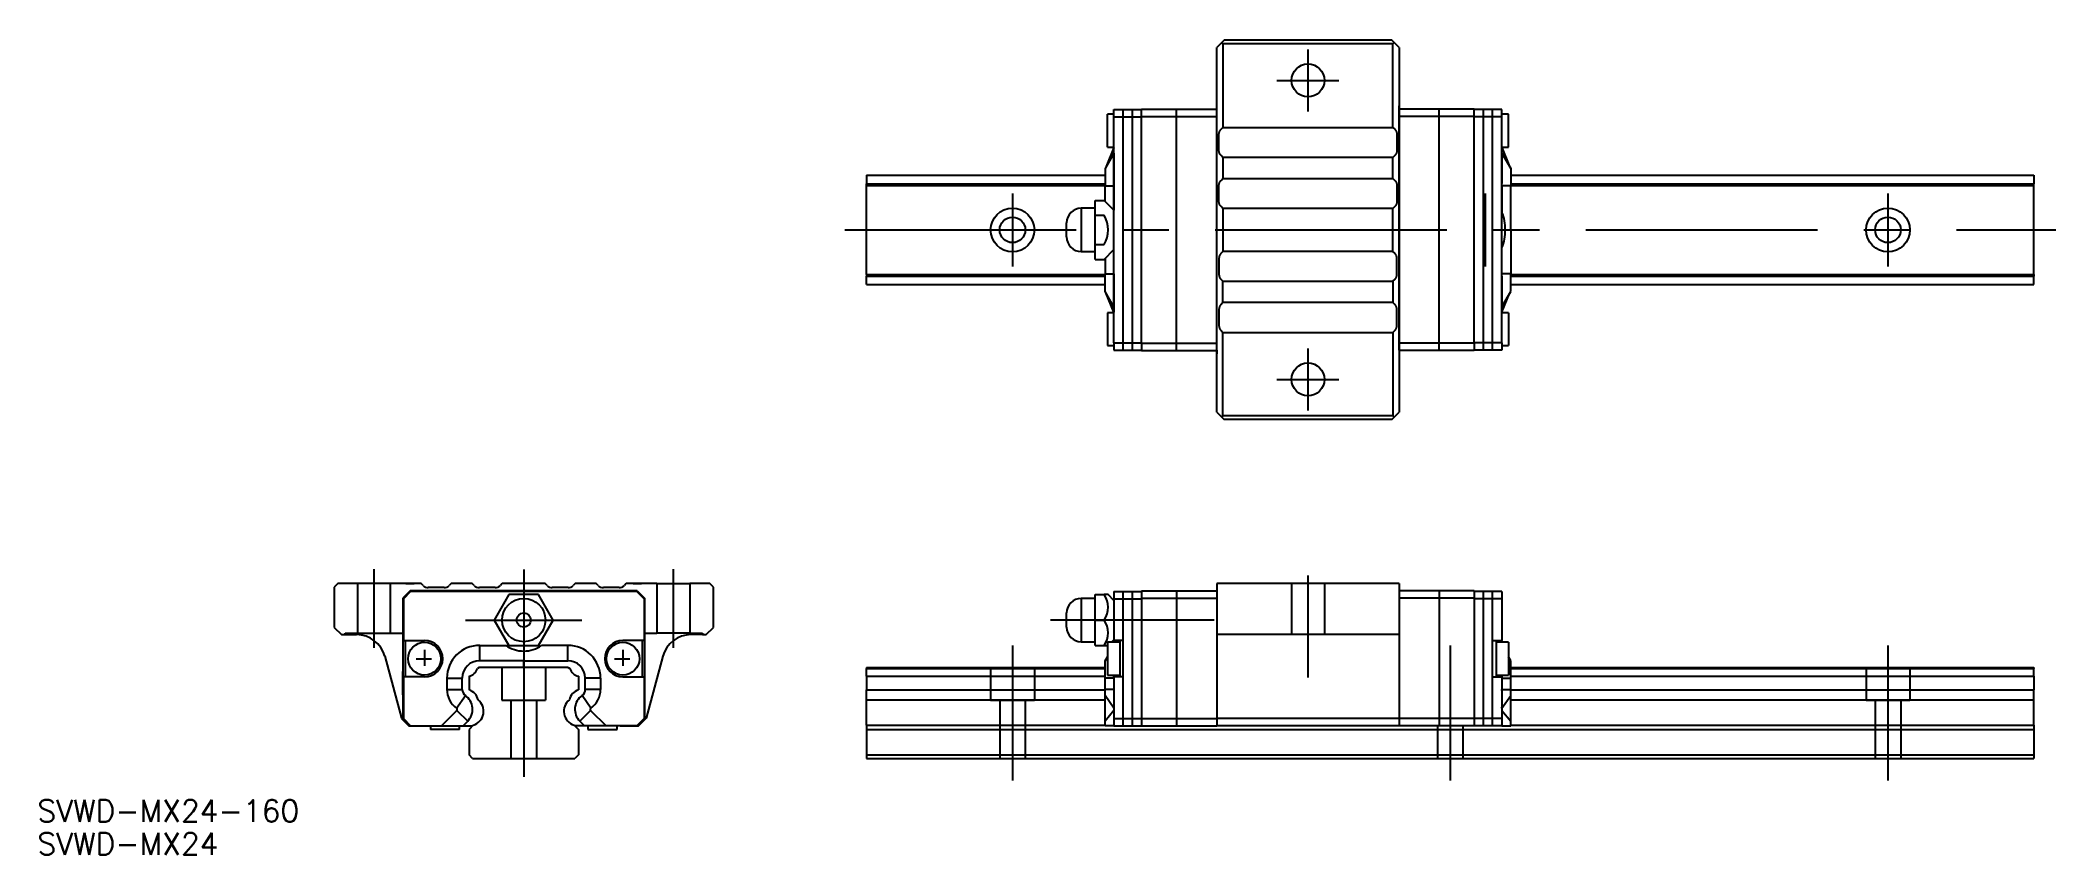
# Model space of a CAD drawing. Extents: x -66 to 210, y -13 to 99.
import ezdxf

# ---------------------------------------------------------------- set-up
doc = ezdxf.new("R2010")
doc.units = 0
doc.linetypes.add('CENTER', pattern=[50.8, 31.75, -6.35, 6.35, -6.35])
doc.linetypes.add('DASHED', pattern=[19.05, 12.7, -6.35])
doc.layers.get('0').update_dxf_attribs({"linetype": 'CONTINUOUS'})
doc.layers.add('CENTER', color=1, linetype='CENTER')
doc.styles.get("Standard").update_dxf_attribs({"font": 'txt.shx', "height": 3, "bigfont": 'bigfont.shx'})

msp = doc.modelspace()

# ---------------------------------------------------------------- linework, layer by layer
at = {"color": 7, "linetype": 'CONTINUOUS'}
for p, q in [((95.675, 98.175019), (95, 97.500019)), ((95, 47.500019), (95, 97.500019)), ((96, 98.500019), (95.675, 98.175019)), ((95.675, 98.175019), (95.85, 98.000019)), ((119.15, 98.000019), (95.85, 98.000019)), ((95.85, 98.000019), (95.85, 86.550019)), ((119, 98.500019), (96, 98.500019)), ((119.325, 98.175019), (119, 98.500019)), ((119.15, 98.000019), (119.325, 98.175019)), ((119.15, 86.550019), (119.15, 98.000019)), ((120, 97.500019), (119.325, 98.175019)), ((120, 97.500019), (120, 47.500019)), ((80.9, 89.000019), (84.7, 89.000019)), ((80.9, 88.000019), (80.9, 89.000019)), ((82.18, 56.000019), (82.18, 89.000019)), ((83.44, 56.000019), (83.44, 89.000019)), ((84.7, 89.050019), (95, 89.050019)), ((84.7, 88.050019), (84.7, 89.050019)), ((89.5, 55.950019), (89.5, 89.050019)), ((95, 89.000019), (95, 89.500019)), ((95, 80.300018), (95, 89.100019)), ((95, 56.000019), (95, 89.000019)), ((120, 89.000019), (120, 89.500019)), ((120, 89.100019), (120, 80.300018)), ((130.3, 89.050019), (120, 89.050019)), ((120, 56.000019), (120, 89.000019)), ((125.5, 55.950019), (125.5, 89.050019)), ((130.3, 88.050019), (130.3, 89.050019)), ((134.1, 89.000019), (130.3, 89.000019)), ((131.56, 56.000019), (131.56, 89.000019)), ((132.82, 56.000019), (132.82, 89.000019)), ((134.1, 88.000019), (134.1, 89.000019)), ((80.9, 88.350019), (80, 88.350019)), ((80, 83.850019), (80, 88.350019)), ((80.9, 57.000019), (80.9, 88.000019)), ((80.9, 88.000019), (84.7, 88.000019)), ((84.7, 88.050019), (95, 88.050019)), ((84.7, 83.148194), (84.7, 88.050019)), ((95.301205, 85.634873), (95.304815, 85.683823)), ((95.304815, 85.683823), (95.310823, 85.732536)), ((95.310823, 85.732536), (95.319215, 85.780896)), ((95.319215, 85.780896), (95.329969, 85.828786)), ((95.329969, 85.828786), (95.34306, 85.87609)), ((95.34306, 85.87609), (95.358456, 85.922695)), ((95.358456, 85.922695), (95.37612, 85.968489)), ((95.37612, 85.968489), (95.396011, 86.013361)), ((95.396011, 86.013361), (95.418079, 86.057202)), ((95.418079, 86.057202), (95.442271, 86.099908)), ((95.442271, 86.099908), (95.46853, 86.141376)), ((95.46853, 86.141376), (95.496792, 86.181505)), ((95.496792, 86.181505), (95.52699, 86.220199)), ((95.52699, 86.220199), (95.559049, 86.257364)), ((95.559049, 86.257364), (95.592893, 86.292912)), ((95.592893, 86.292912), (95.85, 86.550019)), ((95.85, 86.550019), (119.15, 86.550019)), ((119.15, 86.550019), (119.407107, 86.292912)), ((119.407107, 86.292912), (119.440951, 86.257364)), ((119.440951, 86.257364), (119.47301, 86.220199)), ((119.47301, 86.220199), (119.503208, 86.181505)), ((119.503208, 86.181505), (119.53147, 86.141376)), ((119.53147, 86.141376), (119.557729, 86.099908)), ((119.557729, 86.099908), (119.581921, 86.057202)), ((119.581921, 86.057202), (119.603989, 86.013361)), ((119.603989, 86.013361), (119.62388, 85.968489)), ((119.62388, 85.968489), (119.641544, 85.922695)), ((119.641544, 85.922695), (119.65694, 85.87609)), ((119.65694, 85.87609), (119.670031, 85.828786)), ((119.670031, 85.828786), (119.680785, 85.780896)), ((119.680785, 85.780896), (119.689177, 85.732536)), ((119.689177, 85.732536), (119.695185, 85.683823)), ((119.695185, 85.683823), (119.698795, 85.634873)), ((130.3, 88.050019), (120, 88.050019)), ((130.3, 56.950019), (130.3, 88.050019)), ((134.1, 88.000019), (130.3, 88.000019)), ((135, 88.350019), (134.1, 88.350019)), ((134.1, 57.000019), (134.1, 88.000019)), ((135, 83.850019), (135, 88.350019)), ((80.899864, 83.030018), (79.7, 80.930018)), ((80.899864, 83.030018), (79.7, 80.930018)), ((80.899864, 83.785046), (79.858383, 81.207219)), ((80.899864, 83.785046), (79.858383, 81.207219)), ((80, 83.850019), (80.9, 83.850019)), ((80.899864, 83.785046), (80.9, 83.785046)), ((80.899864, 83.030018), (80.899864, 83.785046)), ((80.899864, 83.030018), (80.899864, 83.785046)), ((80.899864, 83.785046), (80.9, 83.785046)), ((80.899864, 83.030018), (80.9, 83.030018)), ((80.899864, 83.030018), (80.9, 83.030018)), ((84.7, 81.967055), (84.7, 83.148194)), ((84.7, 81.967055), (84.7, 83.148194)), ((95.3, 85.585805), (95.301205, 85.634873)), ((95.3, 83.414233), (95.3, 85.585805)), ((95.301205, 83.365165), (95.3, 83.414233)), ((95.304815, 83.316215), (95.301205, 83.365165)), ((95.310823, 83.267502), (95.304815, 83.316215)), ((95.319215, 83.219142), (95.310823, 83.267502)), ((95.329969, 83.171252), (95.319215, 83.219142)), ((95.34306, 83.123948), (95.329969, 83.171252)), ((95.358456, 83.077343), (95.34306, 83.123948)), ((95.37612, 83.031549), (95.358456, 83.077343)), ((95.396011, 82.986677), (95.37612, 83.031549)), ((95.418079, 82.942836), (95.396011, 82.986677)), ((95.442271, 82.90013), (95.418079, 82.942836)), ((95.46853, 82.858662), (95.442271, 82.90013)), ((119.557729, 82.90013), (119.53147, 82.858662)), ((119.581921, 82.942836), (119.557729, 82.90013)), ((119.603989, 82.986677), (119.581921, 82.942836)), ((119.62388, 83.031549), (119.603989, 82.986677)), ((119.641544, 83.077343), (119.62388, 83.031549)), ((119.65694, 83.123948), (119.641544, 83.077343)), ((119.670031, 83.171252), (119.65694, 83.123948)), ((119.680785, 83.219142), (119.670031, 83.171252)), ((119.689177, 83.267502), (119.680785, 83.219142)), ((119.695185, 83.316215), (119.689177, 83.267502)), ((119.698795, 83.365165), (119.695185, 83.316215)), ((119.698795, 85.634873), (119.7, 85.585805)), ((119.7, 83.414233), (119.698795, 83.365165)), ((119.7, 85.585805), (119.7, 83.414233)), ((134.1, 83.850019), (135, 83.850019)), ((134.100136, 83.785046), (134.1, 83.785046)), ((134.100136, 83.030018), (134.1, 83.030018)), ((134.100136, 83.785046), (135.141617, 81.207219)), ((134.100136, 83.030018), (134.100136, 83.785046)), ((134.100136, 83.030018), (135.3, 80.930018)), ((79.7, 80.930018), (79.7, 78.530018)), ((79.7, 80.930018), (79.7, 78.530018)), ((84.7, 56.950019), (84.7, 81.967055)), ((95, 64.70002), (95, 80.300018)), ((95.496792, 82.818533), (95.46853, 82.858662)), ((95.52699, 82.779839), (95.496792, 82.818533)), ((95.559049, 82.742674), (95.52699, 82.779839)), ((95.592893, 82.707126), (95.559049, 82.742674)), ((95.85, 82.450019), (95.592893, 82.707126)), ((119.15, 82.450019), (95.85, 82.450019)), ((95.85, 82.450019), (95.85, 79.550019)), ((119.407107, 82.707126), (119.15, 82.450019)), ((119.15, 79.550019), (119.15, 82.450019)), ((119.440951, 82.742674), (119.407107, 82.707126)), ((119.47301, 82.779839), (119.440951, 82.742674)), ((119.503208, 82.818533), (119.47301, 82.779839)), ((119.53147, 82.858662), (119.503208, 82.818533)), ((120, 80.300018), (120, 55.900019)), ((135.3, 80.930018), (135.3, 78.530018)), ((47, 80.000018), (79.7, 80.000018)), ((47, 80.000018), (47, 78.824817)), ((47, 78.824817), (79.7, 78.824817)), ((47, 78.600018), (47, 78.824817)), ((47, 78.600018), (79.7, 78.600018)), ((47, 66.40002), (47, 78.600018)), ((79.7, 78.530018), (80.899864, 78.530018)), ((79.7, 78.530018), (80.899864, 78.530018)), ((79.7, 76.400019), (79.7, 78.530018)), ((79.7, 76.400019), (79.7, 78.530018)), ((80.899864, 78.530018), (80.9, 78.530018)), ((80.899864, 78.530018), (80.9, 78.530018)), ((80.899864, 78.530018), (80.89987, 75.996166)), ((80.899864, 78.530018), (80.89987, 75.996166)), ((95.3, 78.585805), (95.301205, 78.634873)), ((95.3, 76.414233), (95.3, 78.585805)), ((95.301205, 78.634873), (95.304815, 78.683823)), ((95.304815, 78.683823), (95.310823, 78.732536)), ((95.310823, 78.732536), (95.319215, 78.780896)), ((95.319215, 78.780896), (95.329969, 78.828786)), ((95.329969, 78.828786), (95.34306, 78.87609)), ((95.34306, 78.87609), (95.358456, 78.922695)), ((95.358456, 78.922695), (95.37612, 78.968489)), ((95.37612, 78.968489), (95.396011, 79.013361)), ((95.396011, 79.013361), (95.418079, 79.057202)), ((95.418079, 79.057202), (95.442271, 79.099908)), ((95.442271, 79.099908), (95.46853, 79.141376)), ((95.46853, 79.141376), (95.496792, 79.181505)), ((95.496792, 79.181505), (95.52699, 79.220199)), ((95.52699, 79.220199), (95.559049, 79.257364)), ((95.559049, 79.257364), (95.592893, 79.292912)), ((95.592893, 79.292912), (95.85, 79.550019)), ((95.85, 79.550019), (119.15, 79.550019)), ((119.15, 79.550019), (119.407107, 79.292912)), ((119.407107, 79.292912), (119.440951, 79.257364)), ((119.440951, 79.257364), (119.47301, 79.220199)), ((119.47301, 79.220199), (119.503208, 79.181505)), ((119.503208, 79.181505), (119.53147, 79.141376)), ((119.53147, 79.141376), (119.557729, 79.099908)), ((119.557729, 79.099908), (119.581921, 79.057202)), ((119.581921, 79.057202), (119.603989, 79.013361)), ((119.603989, 79.013361), (119.62388, 78.968489)), ((119.62388, 78.968489), (119.641544, 78.922695)), ((119.641544, 78.922695), (119.65694, 78.87609)), ((119.65694, 78.87609), (119.670031, 78.828786)), ((119.670031, 78.828786), (119.680785, 78.780896)), ((119.680785, 78.780896), (119.689177, 78.732536)), ((119.689177, 78.732536), (119.695185, 78.683823)), ((119.695185, 78.683823), (119.698795, 78.634873)), ((119.698795, 78.634873), (119.7, 78.585805)), ((119.7, 78.585805), (119.7, 76.414233)), ((134.100136, 78.530018), (134.1, 78.530018)), ((134.100136, 78.530018), (134.10013, 75.996166)), ((135.3, 78.530018), (134.100136, 78.530018)), ((135.3, 80.000018), (207, 80.000018)), ((135.3, 78.824817), (207, 78.824817)), ((135.3, 78.600018), (207, 78.600018)), ((135.3, 72.500019), (135.3, 78.530018)), ((207, 80.000018), (207, 78.824817)), ((207, 78.600018), (207, 78.824817)), ((207, 66.40002), (207, 78.600018)), ((78.35, 75.470019), (76.42, 75.470019)), ((76.42, 75.470019), (76.42, 69.530019)), ((78.35, 76.541471), (79.558548, 76.541471)), ((78.35, 74.520745), (78.35, 76.541471)), ((80.9, 75.200019), (79.558548, 76.541471)), ((80.89987, 75.996166), (80.899877, 75.200141)), ((80.89987, 75.996166), (80.899877, 75.200139)), ((95.301205, 76.365165), (95.3, 76.414233)), ((95.304815, 76.316215), (95.301205, 76.365165)), ((95.310823, 76.267502), (95.304815, 76.316215)), ((95.319215, 76.219142), (95.310823, 76.267502)), ((95.329969, 76.171252), (95.319215, 76.219142)), ((95.34306, 76.123948), (95.329969, 76.171252)), ((95.358456, 76.077343), (95.34306, 76.123948)), ((95.37612, 76.031549), (95.358456, 76.077343)), ((95.396011, 75.986677), (95.37612, 76.031549)), ((95.418079, 75.942836), (95.396011, 75.986677)), ((95.442271, 75.90013), (95.418079, 75.942836)), ((95.46853, 75.858662), (95.442271, 75.90013)), ((95.496792, 75.818533), (95.46853, 75.858662)), ((95.52699, 75.779839), (95.496792, 75.818533)), ((95.559049, 75.742674), (95.52699, 75.779839)), ((95.592893, 75.707126), (95.559049, 75.742674)), ((95.85, 75.450019), (95.592893, 75.707126)), ((119.15, 75.450019), (95.85, 75.450019)), ((95.85, 75.450019), (95.85, 69.550019)), ((119.407107, 75.707126), (119.15, 75.450019)), ((119.15, 69.550019), (119.15, 75.450019)), ((119.440951, 75.742674), (119.407107, 75.707126)), ((119.47301, 75.779839), (119.440951, 75.742674)), ((119.503208, 75.818533), (119.47301, 75.779839)), ((119.53147, 75.858662), (119.503208, 75.818533)), ((119.557729, 75.90013), (119.53147, 75.858662)), ((119.581921, 75.942836), (119.557729, 75.90013)), ((119.603989, 75.986677), (119.581921, 75.942836)), ((119.62388, 76.031549), (119.603989, 75.986677)), ((119.641544, 76.077343), (119.62388, 76.031549)), ((119.65694, 76.123948), (119.641544, 76.077343)), ((119.670031, 76.171252), (119.65694, 76.123948)), ((119.680785, 76.219142), (119.670031, 76.171252)), ((119.689177, 76.267502), (119.680785, 76.219142)), ((119.695185, 76.316215), (119.689177, 76.267502)), ((119.698795, 76.365165), (119.695185, 76.316215)), ((119.7, 76.414233), (119.698795, 76.365165)), ((134.1, 74.953914), (134.100119, 74.953914)), ((134.10013, 75.996166), (134.100119, 74.953914)), ((74.42, 71.530019), (74.42, 73.470019)), ((78.35, 70.479293), (78.35, 74.520745)), ((78.35, 74.520745), (79.558548, 74.520745)), ((95.85, 74.54215), (95.85, 70.457888)), ((119.15, 70.457888), (119.15, 74.54215)), ((134.54573, 72.500019), (135.3, 72.500019)), ((135.3, 72.500019), (135.3, 66.47002)), ((76.42, 69.530019), (78.35, 69.530019)), ((78.35, 68.458567), (78.35, 70.479293)), ((78.35, 70.479293), (79.558548, 70.479293)), ((79.558548, 68.458567), (80.9, 69.800019)), ((80.89987, 69.003872), (80.899877, 69.799897)), ((95.442271, 69.099908), (95.418079, 69.057202)), ((95.46853, 69.141376), (95.442271, 69.099908)), ((95.496792, 69.181505), (95.46853, 69.141376)), ((95.52699, 69.220199), (95.496792, 69.181505)), ((95.559049, 69.257364), (95.52699, 69.220199)), ((95.592893, 69.292912), (95.559049, 69.257364)), ((95.85, 69.550019), (95.592893, 69.292912)), ((119.15, 69.550019), (95.85, 69.550019)), ((119.407107, 69.292912), (119.15, 69.550019)), ((119.440951, 69.257364), (119.407107, 69.292912)), ((119.47301, 69.220199), (119.440951, 69.257364)), ((119.503208, 69.181505), (119.47301, 69.220199)), ((119.53147, 69.141376), (119.503208, 69.181505)), ((119.557729, 69.099908), (119.53147, 69.141376)), ((119.581921, 69.057202), (119.557729, 69.099908)), ((134.1, 70.046124), (134.100119, 70.046124)), ((134.10013, 69.003872), (134.100119, 70.046124)), ((47, 66.40002), (79.7, 66.40002)), ((47, 66.40002), (47, 66.175221)), ((78.35, 68.458567), (79.558548, 68.458567)), ((79.7, 68.600019), (79.7, 66.47002)), ((79.7, 66.47002), (80.899864, 66.47002)), ((79.7, 64.07002), (79.7, 66.47002)), ((80.899864, 66.47002), (80.89987, 69.003872)), ((80.899864, 66.47002), (80.9, 66.47002)), ((95.301205, 68.634873), (95.3, 68.585805)), ((95.3, 68.585805), (95.3, 66.414233)), ((95.3, 66.414233), (95.301205, 66.365165)), ((95.304815, 68.683823), (95.301205, 68.634873)), ((95.301205, 66.365165), (95.304815, 66.316215)), ((95.310823, 68.732536), (95.304815, 68.683823)), ((95.304815, 66.316215), (95.310823, 66.267502)), ((95.319215, 68.780896), (95.310823, 68.732536)), ((95.329969, 68.828786), (95.319215, 68.780896)), ((95.34306, 68.87609), (95.329969, 68.828786)), ((95.358456, 68.922695), (95.34306, 68.87609)), ((95.37612, 68.968489), (95.358456, 68.922695)), ((95.396011, 69.013361), (95.37612, 68.968489)), ((95.418079, 69.057202), (95.396011, 69.013361)), ((119.603989, 69.013361), (119.581921, 69.057202)), ((119.62388, 68.968489), (119.603989, 69.013361)), ((119.641544, 68.922695), (119.62388, 68.968489)), ((119.65694, 68.87609), (119.641544, 68.922695)), ((119.670031, 68.828786), (119.65694, 68.87609)), ((119.680785, 68.780896), (119.670031, 68.828786)), ((119.689177, 68.732536), (119.680785, 68.780896)), ((119.695185, 68.683823), (119.689177, 68.732536)), ((119.689177, 66.267502), (119.695185, 66.316215)), ((119.698795, 68.634873), (119.695185, 68.683823)), ((119.695185, 66.316215), (119.698795, 66.365165)), ((119.7, 68.585805), (119.698795, 68.634873)), ((119.698795, 66.365165), (119.7, 66.414233)), ((119.7, 66.414233), (119.7, 68.585805)), ((134.100136, 66.47002), (134.1, 66.47002)), ((134.100136, 66.47002), (134.10013, 69.003872)), ((135.3, 66.47002), (134.100136, 66.47002)), ((135.3, 64.07002), (135.3, 66.47002)), ((135.3, 66.40002), (207, 66.40002)), ((207, 66.40002), (207, 66.175221)), ((47, 66.175221), (79.7, 66.175221)), ((47, 65.00002), (47, 66.175221)), ((47, 65.00002), (79.7, 65.00002)), ((80.899864, 61.97002), (79.7, 64.07002)), ((80.899864, 61.214992), (79.858383, 63.792819)), ((95, 55.900019), (95, 64.70002)), ((95.310823, 66.267502), (95.319215, 66.219142)), ((95.319215, 66.219142), (95.329969, 66.171252)), ((95.329969, 66.171252), (95.34306, 66.123948)), ((95.34306, 66.123948), (95.358456, 66.077343)), ((95.358456, 66.077343), (95.37612, 66.031549)), ((95.37612, 66.031549), (95.396011, 65.986677)), ((95.396011, 65.986677), (95.418079, 65.942836)), ((95.418079, 65.942836), (95.442271, 65.90013)), ((95.442271, 65.90013), (95.46853, 65.858662)), ((95.46853, 65.858662), (95.496792, 65.818533)), ((95.496792, 65.818533), (95.52699, 65.779839)), ((95.52699, 65.779839), (95.559049, 65.742674)), ((95.559049, 65.742674), (95.592893, 65.707126)), ((95.592893, 65.707126), (95.85, 65.450019)), ((95.85, 65.450019), (119.15, 65.450019)), ((95.85, 62.550019), (95.85, 65.450019)), ((119.15, 65.450019), (119.407107, 65.707126)), ((119.15, 65.450019), (119.15, 62.550019)), ((119.407107, 65.707126), (119.440951, 65.742674)), ((119.440951, 65.742674), (119.47301, 65.779839)), ((119.47301, 65.779839), (119.503208, 65.818533)), ((119.503208, 65.818533), (119.53147, 65.858662)), ((119.53147, 65.858662), (119.557729, 65.90013)), ((119.557729, 65.90013), (119.581921, 65.942836)), ((119.581921, 65.942836), (119.603989, 65.986677)), ((119.603989, 65.986677), (119.62388, 66.031549)), ((119.62388, 66.031549), (119.641544, 66.077343)), ((119.641544, 66.077343), (119.65694, 66.123948)), ((119.65694, 66.123948), (119.670031, 66.171252)), ((119.670031, 66.171252), (119.680785, 66.219142)), ((119.680785, 66.219142), (119.689177, 66.267502)), ((134.100136, 61.97002), (135.3, 64.07002)), ((134.100136, 61.214992), (135.141617, 63.792819)), ((135.3, 66.175221), (207, 66.175221)), ((135.3, 65.00002), (207, 65.00002)), ((207, 65.00002), (207, 66.175221)), ((80, 61.150019), (80, 56.650019)), ((80.9, 61.150019), (80, 61.150019)), ((80.899864, 61.97002), (80.899864, 61.214992)), ((80.899864, 61.97002), (80.9, 61.97002)), ((80.899864, 61.214992), (80.9, 61.214992)), ((95.301205, 61.634873), (95.3, 61.585805)), ((95.3, 61.585805), (95.3, 59.414233)), ((95.304815, 61.683823), (95.301205, 61.634873)), ((95.310823, 61.732536), (95.304815, 61.683823)), ((95.319215, 61.780896), (95.310823, 61.732536)), ((95.329969, 61.828786), (95.319215, 61.780896)), ((95.34306, 61.87609), (95.329969, 61.828786)), ((95.358456, 61.922695), (95.34306, 61.87609)), ((95.37612, 61.968489), (95.358456, 61.922695)), ((95.396011, 62.013361), (95.37612, 61.968489)), ((95.418079, 62.057202), (95.396011, 62.013361)), ((95.442271, 62.099908), (95.418079, 62.057202)), ((95.46853, 62.141376), (95.442271, 62.099908)), ((95.496792, 62.181505), (95.46853, 62.141376)), ((95.52699, 62.220199), (95.496792, 62.181505)), ((95.559049, 62.257364), (95.52699, 62.220199)), ((95.592893, 62.292912), (95.559049, 62.257364)), ((95.85, 62.550019), (95.592893, 62.292912)), ((119.15, 62.550019), (95.85, 62.550019)), ((119.407107, 62.292912), (119.15, 62.550019)), ((119.440951, 62.257364), (119.407107, 62.292912)), ((119.47301, 62.220199), (119.440951, 62.257364)), ((119.503208, 62.181505), (119.47301, 62.220199)), ((119.53147, 62.141376), (119.503208, 62.181505)), ((119.557729, 62.099908), (119.53147, 62.141376)), ((119.581921, 62.057202), (119.557729, 62.099908)), ((119.603989, 62.013361), (119.581921, 62.057202)), ((119.62388, 61.968489), (119.603989, 62.013361)), ((119.641544, 61.922695), (119.62388, 61.968489)), ((119.65694, 61.87609), (119.641544, 61.922695)), ((119.670031, 61.828786), (119.65694, 61.87609)), ((119.680785, 61.780896), (119.670031, 61.828786)), ((119.689177, 61.732536), (119.680785, 61.780896)), ((119.695185, 61.683823), (119.689177, 61.732536)), ((119.698795, 61.634873), (119.695185, 61.683823)), ((119.7, 61.585805), (119.698795, 61.634873)), ((119.7, 59.414233), (119.7, 61.585805)), ((134.100136, 61.97002), (134.1, 61.97002)), ((134.100136, 61.214992), (134.1, 61.214992)), ((135, 61.150019), (134.1, 61.150019)), ((134.100136, 61.97002), (134.100136, 61.214992)), ((135, 61.150019), (135, 56.650019)), ((95.3, 59.414233), (95.301205, 59.365165)), ((95.301205, 59.365165), (95.304815, 59.316215)), ((95.304815, 59.316215), (95.310823, 59.267502)), ((95.310823, 59.267502), (95.319215, 59.219142)), ((95.319215, 59.219142), (95.329969, 59.171252)), ((95.329969, 59.171252), (95.34306, 59.123948)), ((95.34306, 59.123948), (95.358456, 59.077343)), ((95.358456, 59.077343), (95.37612, 59.031549)), ((95.37612, 59.031549), (95.396011, 58.986677)), ((95.396011, 58.986677), (95.418079, 58.942836)), ((95.418079, 58.942836), (95.442271, 58.90013)), ((95.442271, 58.90013), (95.46853, 58.858662)), ((95.46853, 58.858662), (95.496792, 58.818533)), ((95.496792, 58.818533), (95.52699, 58.779839)), ((95.52699, 58.779839), (95.559049, 58.742674)), ((95.559049, 58.742674), (95.592893, 58.707126)), ((95.592893, 58.707126), (95.85, 58.450019)), ((95.85, 58.450019), (119.15, 58.450019)), ((95.85, 47.000019), (95.85, 58.450019)), ((119.15, 58.450019), (119.407107, 58.707126)), ((119.15, 58.450019), (119.15, 47.000019)), ((119.407107, 58.707126), (119.440951, 58.742674)), ((119.440951, 58.742674), (119.47301, 58.779839)), ((119.47301, 58.779839), (119.503208, 58.818533)), ((119.503208, 58.818533), (119.53147, 58.858662)), ((119.53147, 58.858662), (119.557729, 58.90013)), ((119.557729, 58.90013), (119.581921, 58.942836)), ((119.581921, 58.942836), (119.603989, 58.986677)), ((119.603989, 58.986677), (119.62388, 59.031549)), ((119.62388, 59.031549), (119.641544, 59.077343)), ((119.641544, 59.077343), (119.65694, 59.123948)), ((119.65694, 59.123948), (119.670031, 59.171252)), ((119.670031, 59.171252), (119.680785, 59.219142)), ((119.680785, 59.219142), (119.689177, 59.267502)), ((119.689177, 59.267502), (119.695185, 59.316215)), ((119.695185, 59.316215), (119.698795, 59.365165)), ((119.698795, 59.365165), (119.7, 59.414233)), ((80, 56.650019), (80.9, 56.650019)), ((80.9, 57.000019), (84.7, 57.000019)), ((80.9, 57.000019), (80.9, 56.000019)), ((80.9, 56.000019), (84.7, 56.000019)), ((84.7, 56.950019), (95, 56.950019)), ((84.7, 56.950019), (84.7, 55.950019)), ((84.7, 55.950019), (95, 55.950019)), ((95, 56.000019), (95, 55.500019)), ((130.3, 56.950019), (120, 56.950019)), ((120, 56.000019), (120, 55.500019)), ((130.3, 55.950019), (120, 55.950019)), ((134.1, 57.000019), (130.3, 57.000019)), ((130.3, 56.950019), (130.3, 55.950019)), ((134.1, 56.000019), (130.3, 56.000019)), ((134.1, 57.000019), (134.1, 56.000019)), ((134.1, 56.650019), (135, 56.650019)), ((95, 47.500019), (95.675, 46.825019)), ((95.675, 46.825019), (95.85, 47.000019)), ((119.15, 47.000019), (95.85, 47.000019)), ((119.15, 47.000019), (119.325, 46.825019)), ((119.325, 46.825019), (120, 47.500019)), ((95.675, 46.825019), (96, 46.500019)), ((119, 46.500019), (96, 46.500019)), ((119, 46.500019), (119.325, 46.825019)), ((-25.5, 24.000039), (-26, 23.500039)), ((-25.5, 24.000039), (-26, 23.500039)), ((-26, 23.500039), (-26, 18.000039)), ((-22.75, 24.000039), (-25.5, 24.000039)), ((-22.75, 24.000039), (-25.5, 24.000039)), ((-18.25, 24.000039), (-22.75, 24.000039)), ((-18.25, 24.000039), (-22.75, 24.000039)), ((-14.05, 24.000039), (-18.25, 24.000039)), ((-15.55, 23.000039), (-16.55, 22.000039)), ((-15.5, 22.900039), (-16.5, 21.900039)), ((-16.15, 24.000039), (-15, 24.000039)), ((-16.15, 24.000039), (-15, 24.000039)), ((-10.648175, 23.000039), (-15.55, 23.000039)), ((15.5, 22.900039), (-15.5, 22.900039)), ((-13.792893, 23.742932), (-14.05, 24.000039)), ((-10.914214, 23.450039), (-13.085786, 23.450039)), ((-10.648175, 23.000039), (-10.711031, 22.900039)), ((-9.467036, 23.000039), (-10.648175, 23.000039)), ((-9.467036, 23.000039), (-10.648175, 23.000039)), ((-9.95, 24.000039), (-10.207107, 23.742932)), ((-7.05, 24.000039), (-9.95, 24.000039)), ((-9.529892, 22.900039), (-9.467036, 23.000039)), ((15.55, 23.000039), (-9.467036, 23.000039)), ((-6.792893, 23.742932), (-7.05, 24.000039)), ((-3.914214, 23.450039), (-6.085786, 23.450039)), ((-2.020726, 22.50004), (-4.041452, 19.000039)), ((-2.95, 24.000039), (-3.207107, 23.742932)), ((2.95, 24.000039), (-2.95, 24.000039)), ((2.042131, 24.000039), (-2.042131, 24.000039)), ((2.020726, 22.500039), (-2.020726, 22.50004)), ((4.041452, 19.000039), (2.020726, 22.500039)), ((3.207107, 23.742932), (2.95, 24.000039)), ((6.085786, 23.450039), (3.914214, 23.450039)), ((7.05, 24.000039), (6.792893, 23.742932)), ((9.95, 24.000039), (7.05, 24.000039)), ((10.207107, 23.742932), (9.95, 24.000039)), ((13.085786, 23.450039), (10.914214, 23.450039)), ((14.05, 24.000039), (13.792893, 23.742932)), ((18.25, 24.000039), (14.05, 24.000039)), ((15, 24.000039), (16.15, 24.000039)), ((15, 24.000039), (16.15, 24.000039)), ((15.5, 22.900039), (16.5, 21.900039)), ((15.55, 23.000039), (16.55, 22.000039)), ((18.25, 24.000039), (22.75, 24.000039)), ((18.25, 24.000039), (22.75, 24.000039)), ((25.5, 24.000039), (22.75, 24.000039)), ((25.5, 24.000039), (22.75, 24.000039)), ((26, 23.500039), (25.5, 24.000039)), ((26, 23.500039), (25.5, 24.000039)), ((26, 18.000039), (26, 23.500039)), ((78.35, 22.500039), (79.558548, 22.500039)), ((78.35, 19.000039), (78.35, 22.500039)), ((80.1, 22.500039), (79.558548, 22.500039)), ((80.9, 21.700039), (80.1, 22.500039)), ((80.9, 22.900039), (84.7, 22.900039)), ((80.9, 22.900039), (80.9, 21.900039)), ((82.18, 4.500039), (82.18, 22.900039)), ((83.44, 4.500039), (83.44, 22.900039)), ((84.7, 23.000039), (95, 23.000039)), ((84.7, 23.000039), (84.7, 22.000039)), ((89.5, 23.000039), (89.5, 4.500039)), ((120, 24.000039), (95, 24.000039)), ((95, 24.000039), (95, 23.500039)), ((95, 23.500039), (95, 17.000039)), ((120, 24.000039), (120, 23.500039)), ((120, 23.500039), (120, 17.000039)), ((130.3, 23.000039), (120, 23.000039)), ((125.5, 23.000039), (125.5, 4.500039)), ((130.3, 23.000039), (130.3, 22.000039)), ((134.1, 22.900039), (130.3, 22.900039)), ((131.56, 4.500039), (131.56, 22.900039)), ((132.82, 4.500039), (132.82, 22.900039)), ((134.1, 22.900039), (134.1, 21.900039)), ((-16.55, 22.000039), (-16.55, 11.950502)), ((-16.5, 21.900039), (-16.5, 16.200039)), ((16.5, 21.900039), (16.5, 16.200039)), ((16.55, 22.000039), (16.55, 5.50004)), ((74.42, 19.000039), (74.42, 19.970039)), ((78.35, 21.970039), (76.42, 21.970039)), ((76.42, 21.970039), (76.42, 19.000039)), ((80.9, 21.900039), (80.9, 16.200039)), ((80.9, 21.900039), (84.7, 21.900039)), ((84.7, 22.000039), (95, 22.000039)), ((84.7, 22.000039), (84.7, 5.500039)), ((130.3, 22.000039), (120, 22.000039)), ((130.3, 22.000039), (130.3, 5.500039)), ((134.1, 21.900039), (130.3, 21.900039)), ((134.1, 21.900039), (134.1, 16.200039)), ((-26, 18.000039), (-25, 17.000039)), ((-25, 17.000039), (-24.5, 17.000039)), ((-24.5, 17.200039), (-22.75, 17.200039)), ((-24.5, 17.000039), (-24.5, 17.200039)), ((-24.5, 17.000039), (-22.918673, 17.000039)), ((-22.75, 17.200039), (-18.25, 17.200039)), ((-18.25, 17.200039), (-16.5, 17.200039)), ((-4.041452, 19.000039), (-2.020726, 15.50004)), ((2.020726, 15.50004), (4.041452, 19.000039)), ((16.5, 17.200039), (18.25, 17.200039)), ((22.75, 17.200039), (18.25, 17.200039)), ((22.75, 17.200039), (24.5, 17.200039)), ((24.5, 17.000039), (22.918673, 17.000039)), ((24.5, 17.200039), (24.5, 17.000039)), ((24.5, 17.000039), (25, 17.000039)), ((25, 17.000039), (26, 18.000039)), ((74.42, 18.030039), (74.42, 19.000039)), ((76.42, 19.000039), (76.42, 16.030039)), ((78.35, 15.500039), (78.35, 19.000039)), ((78.35, 19.000039), (79.558548, 19.000039)), ((120, 17.000039), (95, 17.000039)), ((95, 17.000039), (95, 5.500039)), ((120, 17.000039), (120, 5.500039)), ((-19.05497, 14.035315), (-16.774519, 5.524558)), ((-16.5, 16.200039), (-13.6, 16.200039)), ((-16.25, 16.200039), (-16.25, 11.200039)), ((-6.029999, 15.530039), (-2.453895, 15.530039)), ((-6.029999, 15.530039), (-2.453895, 15.530039)), ((-6.029999, 13.430039), (-6.029999, 15.530039)), ((-6.029999, 13.430039), (-6.029999, 15.530039)), ((-2.453854, 15.530039), (-2.038046, 15.530039)), ((-2.020726, 15.50004), (2.020726, 15.50004)), ((0, 15.50004), (0, 14.751433)), ((0, 14.751433), (0, 14.75004)), ((0, 14.75004), (0, 13.43004)), ((0, 14.75004), (0, 13.43004)), ((6.029999, 15.530039), (2.453895, 15.530039)), ((6.029999, 13.430039), (6.029999, 15.530039)), ((16.5, 16.200039), (13.6, 16.200039)), ((16.25, 16.200039), (16.25, 11.200039)), ((19.05497, 14.035315), (16.774519, 5.524558)), ((19.05497, 14.035315), (16.774519, 5.524558)), ((76.42, 16.030039), (78.35, 16.030039)), ((78.35, 15.500039), (79.558548, 15.500039)), ((79.558548, 15.500039), (80.000983, 15.500039)), ((79.7, 13.430039), (80, 13.955098)), ((80, 15.950039), (80, 11.450039)), ((81.7, 15.950039), (80, 15.950039)), ((80.55, 15.950039), (80.9, 16.300039)), ((80.9, 15.950039), (80.9, 16.200039)), ((82.18, 16.200039), (80.9, 16.200039)), ((81.7, 16.200039), (81.7, 11.200039)), ((132.82, 16.200039), (134.1, 16.200039)), ((133.3, 16.200039), (133.3, 11.200039)), ((135, 15.950039), (133.3, 15.950039)), ((134.1, 15.950039), (134.1, 16.200039)), ((135, 15.950039), (135, 11.450039)), ((135.3, 13.430039), (135, 13.955098)), ((-16.55, 11.950502), (-16.55, 8.750502)), ((-16.55, 8.750502), (-16.55, 11.950502)), ((-13.6, 11.200039), (-16.5, 11.200039)), ((-16.5, 11.200039), (-16.5, 5.50004)), ((-7.499999, 11.285298), (-7.499999, 9.415707)), ((-6.099999, 12.499999), (-6.324798, 12.370214)), ((6.099999, 12.499999), (-6.099999, 12.499999)), ((0, 13.43004), (-6.029999, 13.43004)), ((0, 13.43004), (-6.029999, 13.43004)), ((0, 13.43004), (6.029999, 13.43004)), ((0, 12.499999), (0, 13.43004)), ((6.099999, 12.499999), (6.324798, 12.370214)), ((7.499999, 11.285298), (7.499999, 9.415707)), ((13.6, 11.200039), (16.5, 11.200039)), ((16.5, 11.200039), (16.5, 5.50004)), ((47, 12.499998), (79.7, 12.499998)), ((47, 12.499998), (47, 12.370213)), ((47, 12.370213), (79.7, 12.370213)), ((47, 11.285297), (47, 12.370213)), ((47, 11.285297), (79.7, 11.285297)), ((47, 11.285297), (47, 9.415706)), ((79.7, 11.030039), (79.7, 13.430039)), ((80, 11.450039), (81.7, 11.450039)), ((80.899288, 11.450086), (80.89972, 11.239712)), ((80.89972, 11.239712), (80.899864, 11.030039)), ((80.9, 11.200039), (80.9, 11.450039)), ((80.9, 11.200039), (80.9, 5.500039)), ((82.18, 11.200039), (80.9, 11.200039)), ((132.82, 11.200039), (134.1, 11.200039)), ((133.3, 11.450039), (135, 11.450039)), ((134.1, 11.200039), (134.1, 11.450039)), ((134.1, 11.200039), (134.1, 5.500039)), ((134.10028, 11.239712), (134.100136, 11.030039)), ((134.100712, 11.450086), (134.10028, 11.239712)), ((135.3, 11.030039), (135.3, 13.430039)), ((135.3, 12.499998), (207, 12.499998)), ((135.3, 12.370213), (207, 12.370213)), ((135.3, 11.285297), (207, 11.285297)), ((207, 12.499998), (207, 12.370213)), ((207, 11.285297), (207, 12.370213)), ((207, 11.285297), (207, 9.415706)), ((-16.55, 8.750502), (-16.55, 5.50004)), ((-16.5, 8.750502), (-16.55, 8.750502)), ((-10.529999, 11.030039), (-8.429999, 11.030039)), ((-10.529999, 11.030039), (-8.429999, 11.030039)), ((-10.529999, 11.030039), (-10.529999, 9.468899)), ((-10.529999, 11.030039), (-10.529999, 9.468899)), ((-10.529999, 9.468899), (-8.429999, 9.468899)), ((-10.529999, 9.468899), (-8.429999, 9.468899)), ((-9.196688, 6.921585), (-7.999899, 8.647185)), ((-9.196688, 6.921585), (-7.999899, 8.647185)), ((-8.429999, 9.468899), (-8.429999, 11.030039)), ((-8.429999, 9.468899), (-8.429999, 11.030039)), ((9.196688, 6.921585), (7.999899, 8.647185)), ((10.529999, 11.030039), (8.429999, 11.030039)), ((8.429999, 9.468899), (8.429999, 11.030039)), ((10.529999, 9.468899), (8.429999, 9.468899)), ((10.529999, 11.030039), (10.529999, 9.468899)), ((47, 9.415706), (79.7, 9.415706)), ((47, 8.065834), (47, 9.415706)), ((80.899864, 11.030039), (79.7, 11.030039)), ((79.7, 9.468898), (79.7, 11.030039)), ((80.899864, 9.468898), (79.7, 9.468898)), ((79.7, 8.647184), (79.7, 9.468898)), ((79.7, 5.130895), (79.7, 8.647184)), ((80.899864, 6.921584), (79.7, 8.647184)), ((80.899864, 11.030039), (80.899864, 9.468898)), ((80.899864, 11.030039), (80.9, 11.030039)), ((80.899864, 9.468898), (80.9, 9.468898)), ((134.100136, 11.030039), (134.1, 11.030039)), ((134.100136, 9.468898), (134.1, 9.468898)), ((134.100136, 11.030039), (135.3, 11.030039)), ((134.100136, 11.030039), (134.100136, 9.468898)), ((134.100136, 9.468898), (135.3, 9.468898)), ((134.100136, 6.921584), (135.3, 8.647184)), ((135.3, 9.468898), (135.3, 11.030039)), ((135.3, 8.647184), (135.3, 9.468898)), ((135.3, 9.415706), (207, 9.415706)), ((135.3, 5.130895), (135.3, 8.647184)), ((207, 8.065834), (207, 9.415706)), ((-9.169246, 6.61582), (-11.285027, 4.50004)), ((-9.169246, 6.61582), (-11.285027, 4.50004)), ((-9.169246, 6.61582), (-7.684322, 5.130896)), ((-9.169246, 6.61582), (-7.684322, 5.130896)), ((9.169246, 6.61582), (7.684322, 5.130896)), ((9.169246, 6.61582), (11.285027, 4.50004)), ((47, 8.065834), (79.7, 8.065834)), ((47, 4.588562), (47, 8.065834)), ((80.899864, 6.615819), (79.7, 5.130895)), ((80.899864, 6.921584), (80.9, 6.921584)), ((80.899864, 6.615819), (80.899864, 4.500039)), ((80.899864, 6.615819), (80.9, 6.615819)), ((134.100136, 6.921584), (134.1, 6.921584)), ((134.100136, 6.615819), (134.1, 6.615819)), ((134.100136, 6.615819), (135.3, 5.130895)), ((134.100136, 6.615819), (134.100136, 4.500039)), ((135.3, 8.065834), (207, 8.065834)), ((207, 4.588562), (207, 8.065834)), ((-16.774519, 5.524558), (-16.5, 5.250039)), ((-16.749999, 5.50004), (-15.749999, 4.50004)), ((-16.55, 5.50004), (-15.55, 4.50004)), ((-16.5, 5.50004), (-15.5, 4.50004)), ((-16.5, 5.250039), (-15.75, 4.500039)), ((-15.749999, 4.50004), (-15.55, 4.50004)), ((-15.55, 4.50004), (-15.5, 4.50004)), ((-15.5, 4.50004), (-11.285027, 4.50004)), ((-12.8, 4.50004), (-12.8, 4.000039)), ((-8.8, 4.000039), (-12.8, 4.000039)), ((-11.285027, 4.50004), (-8.315179, 4.50004)), ((-11.285027, 4.50004), (-8.315179, 4.50004)), ((-8.8, 4.000039), (-8.8, 4.50004)), ((-8.315179, 4.500039), (-7.684322, 5.130896)), ((-8.315179, 4.500039), (-7.684322, 5.130896)), ((-8.315179, 4.50004), (-6.99996, 4.50004)), ((-8.315179, 4.50004), (-6.99996, 4.50004)), ((-6.911437, 4.588563), (-7.499999, 4)), ((-7.499999, 4), (-7.499999, 0.5)), ((6.911437, 4.588563), (7.499999, 4)), ((8.315179, 4.50004), (6.99996, 4.50004)), ((7.499999, 4), (7.499999, 0.5)), ((8.315179, 4.500039), (7.684322, 5.130896)), ((11.285027, 4.50004), (8.315179, 4.50004)), ((8.8, 4.50004), (8.8, 4.000039)), ((8.8, 4.000039), (12.8, 4.000039)), ((15.5, 4.50004), (11.285027, 4.50004)), ((12.8, 4.000039), (12.8, 4.50004)), ((13.2, 4.500039), (15.75, 4.500039)), ((16.5, 5.50004), (15.5, 4.50004)), ((15.55, 4.50004), (15.5, 4.50004)), ((16.55, 5.50004), (15.55, 4.50004)), ((15.749999, 4.50004), (15.55, 4.50004)), ((16.749999, 5.50004), (15.749999, 4.50004)), ((15.75, 4.500039), (16.5, 5.250039)), ((15.75, 4.500039), (16.5, 5.250039)), ((16.774519, 5.524558), (16.5, 5.250039)), ((47, 4.588562), (79.7, 4.588562)), ((47, 4.588562), (47, 4)), ((47, 4), (207, 4)), ((47, 4), (47, 0.800001)), ((79.7, 4.500039), (79.7, 5.130895)), ((80.899864, 4.500039), (79.7, 4.500039)), ((80.899864, 4.500039), (80.9, 4.500039)), ((80.9, 5.500039), (84.7, 5.500039)), ((80.9, 5.500039), (80.9, 4.500039)), ((80.9, 4.500039), (84.7, 4.500039)), ((84.7, 5.500039), (95, 5.500039)), ((84.7, 5.500039), (84.7, 4.500039)), ((84.7, 4.500039), (95, 4.500039)), ((120, 5.500039), (95, 5.500039)), ((95, 5.500039), (95, 4.500039)), ((120, 4.500039), (95, 4.500039)), ((130.3, 5.500039), (120, 5.500039)), ((120, 5.500039), (120, 4.500039)), ((130.3, 4.500039), (120, 4.500039)), ((134.1, 5.500039), (130.3, 5.500039)), ((130.3, 5.500039), (130.3, 4.500039)), ((134.1, 4.500039), (130.3, 4.500039)), ((134.1, 5.500039), (134.1, 4.500039)), ((134.100136, 4.500039), (134.1, 4.500039)), ((134.100136, 4.500039), (135.3, 4.500039)), ((135.3, 4.500039), (135.3, 5.130895)), ((135.3, 4.588562), (207, 4.588562)), ((207, 4.588562), (207, 4)), ((207, 4), (207, 0.800001)), ((-6.999999, 0), (-7.499999, 0.5)), ((-6.999999, 0), (6.999999, 0)), ((7.499999, 0.5), (6.999999, 0)), ((47, 0.800001), (47, 0)), ((47, 0.5), (207, 0.5)), ((47, 0), (207, 0)), ((207, 0.800001), (207, 0))]:
    msp.add_line(p, q, dxfattribs=at)
at = {"color": 3, "linetype": 'DASHED'}
for p, q in [((-22.75, 17.200039), (-22.75, 24.000039)), ((-18.25, 17.200039), (-18.25, 24.000039)), ((18.25, 24.000039), (18.25, 17.200039)), ((22.75, 24.000039), (22.75, 17.200039)), ((105.246971, 24.000039), (105.246971, 17.000039)), ((109.746971, 24.000039), (109.746971, 17.000039)), ((-3, 12.499999), (-3, 8)), ((3, 12.499999), (3, 8)), ((64, 12.5), (64, 8)), ((70, 12.5), (70, 8)), ((184, 12.5), (184, 8)), ((190, 12.5), (190, 8)), ((-3, 8), (3, 8)), ((-1.75, 8), (-1.75, 0.000039)), ((1.75, 8), (1.75, 0.000039)), ((64, 8), (70, 8)), ((65.25, 8), (65.25, 0)), ((68.75, 8), (68.75, 0)), ((184, 8), (190, 8)), ((185.25, 8), (185.25, 0)), ((188.75, 8), (188.75, 0)), ((125.25, 4.500039), (125.25, 0)), ((128.75, 4.500039), (128.75, 0))]:
    msp.add_line(p, q, dxfattribs=at)
at = {"color": 7, "linetype": 'CONTINUOUS'}
for centre, radius in [((107.5, 93.000019), 2.25), ((67, 72.500019), 3), ((187, 72.500019), 3), ((67, 72.500019), 1.75), ((187, 72.500019), 1.75), ((107.5, 52.000019), 2.25), ((0, 19.000039), 2.97), ((0, 19.000039), 0.97), ((-13.6, 13.70004), 2.25), ((13.6, 13.70004), 2.25)]:
    msp.add_circle(centre, radius, dxfattribs=at)
for centre, radius, start, end in [((231.152711, 80.780018), 150.269693, 179.142074, 180.857926), ((231.152711, 80.780018), 150.269693, 179.142074, 180.857926), ((-16.152711, 80.780018), 150.269693, 359.142074, 0.857926), ((76.42, 73.470019), 2, 90, 180), ((127.913335, 72.56303), 6.632694, 359.455682, 21.129037), ((76.0579, 72.500019), 4.042013, 330.004594, 29.995406), ((127.913335, 72.437008), 6.632694, 338.870963, 0.544318), ((76.42, 71.530019), 2, 180, 270), ((231.152711, 64.22002), 150.269693, 179.142074, 180.857926), ((-16.152711, 64.22002), 150.269693, 359.142074, 0.857926), ((-13.085786, 24.450039), 1, 225, 270), ((-10.914214, 24.450039), 1, 270, 315), ((-6.085786, 24.450039), 1, 225, 270), ((-3.914214, 24.450039), 1, 270, 315), ((3.914214, 24.450039), 1, 225, 270), ((6.085786, 24.450039), 1, 270, 315), ((10.914214, 24.450039), 1, 225, 270), ((13.085786, 24.450039), 1, 270, 315), ((76.998272, 20.750039), 3.101211, 325.646609, 34.353391), ((25.5, 21.774734), 0.8, 307.979872, 308.682187), ((25.5, 19.725344), 0.8, 51.317813, 52.020128), ((76.42, 19.970039), 2, 90, 180), ((-22.918729, 12.999966), 4.000073, 15.000801, 89.999199), ((22.918729, 12.999966), 4.000073, 90.000801, 164.999199), ((76.42, 18.030039), 2, 180, 270), ((76.998272, 17.250038), 3.101211, 325.646609, 34.353391), ((-13.6, 13.70004), 2.5, 270, 90), ((-6.029934, 11.029974), 4.500065, 90.000828, 179.999172), ((-6.029934, 11.029974), 4.500065, 90.000828, 179.999172), ((0, 19.000039), 4.25, 234.733031, 270), ((0, 19.000039), 4.25, 270, 305.266969), ((6.029934, 11.029974), 4.500065, 0.000828, 89.999172), ((13.6, 13.70004), 2.5, 90, 270), ((-6.029999, 11.030039), 2.4, 90, 180), ((-6.029999, 11.030039), 2.4, 90, 180), ((-7.929981, 12.93002), 1.699999, 284.651006, 340.773804), ((6.029999, 11.030039), 2.4, 0, 90), ((7.929981, 12.93002), 1.699999, 199.226196, 255.348994), ((-7.429918, 9.468942), 3.100081, 180.000784, 235.255995), ((-7.429918, 9.468942), 3.100081, 180.000784, 235.255995), ((-7.429999, 9.468899), 1, 180, 235.256779), ((-7.429999, 9.468899), 1, 180, 235.256779), ((-9.310667, 6.757242), 2.3, 315, 55.256779), ((-9.310667, 6.757242), 2.3, 315, 55.256779), ((-7.929981, 7.770984), 1.699999, 9.987968, 75.348994), ((7.929981, 7.770984), 1.699999, 104.651006, 170.012032), ((9.310667, 6.757242), 2.3, 124.743221, 225), ((7.429999, 9.468899), 1, 304.743221, 0), ((7.429918, 9.468942), 3.100081, 304.744005, 359.999216), ((217.93638, 8.195241), 137.042435, 179.467492, 180.532508), ((-2.93638, 8.195241), 137.042435, 359.467492, 0.532508), ((-9.310667, 6.757242), 0.2, 314.999908, 55.257051), ((-7.499999, 6.5), 2, 287.114433, 51.528442), ((7.499999, 6.5), 2, 128.471558, 252.885567), ((9.310667, 6.757242), 0.2, 124.742949, 225.000092)]:
    msp.add_arc(centre, radius, start, end, dxfattribs=at)
at = {"layer": 'CENTER', "color": 1, "linetype": 'CENTER'}
for p, q in [((107.5, 97.250019), (107.5, 88.750019)), ((103.25, 93.000019), (111.75, 93.000019)), ((67, 77.500019), (67, 67.500019)), ((131.8, 77.500019), (131.8, 67.500019)), ((187, 77.500019), (187, 67.500019)), ((44, 72.500019), (210, 72.500019)), ((107.5, 56.250019), (107.5, 47.750019)), ((103.25, 52.000019), (111.75, 52.000019)), ((-20.5, 15.200039), (-20.5, 26.000039)), ((0, 25.938193), (0, -2.492961)), ((20.5, 26.000039), (20.5, 15.200039)), ((107.496971, 25.132074), (107.496971, 11.133048)), ((-7.97, 19.000039), (7.97, 19.000039)), ((94.644181, 19.000039), (72.231181, 19.000039)), ((-13.6, 14.90004), (-13.6, 12.70004)), ((13.6, 14.90004), (13.6, 12.70004)), ((67, 15.5), (67, -3)), ((127, 15.5), (127, -3)), ((187, 15.5), (187, -3)), ((-14.75, 13.70004), (-12.65, 13.70004)), ((12.45, 13.70004), (14.55, 13.70004))]:
    msp.add_line(p, q, dxfattribs=at)

# ---------------------------------------------------------------- texts
at = {"color": 7, "linetype": 'CONTINUOUS'}
for s, p in [('SVWD-MX24-160', (-66.652866, -8.662205)), ('SVWD-MX24', (-66.652866, -13.176338))]:
    msp.add_text(s, height=3, dxfattribs=at).set_placement(p)

doc.saveas('drawing.dxf')
